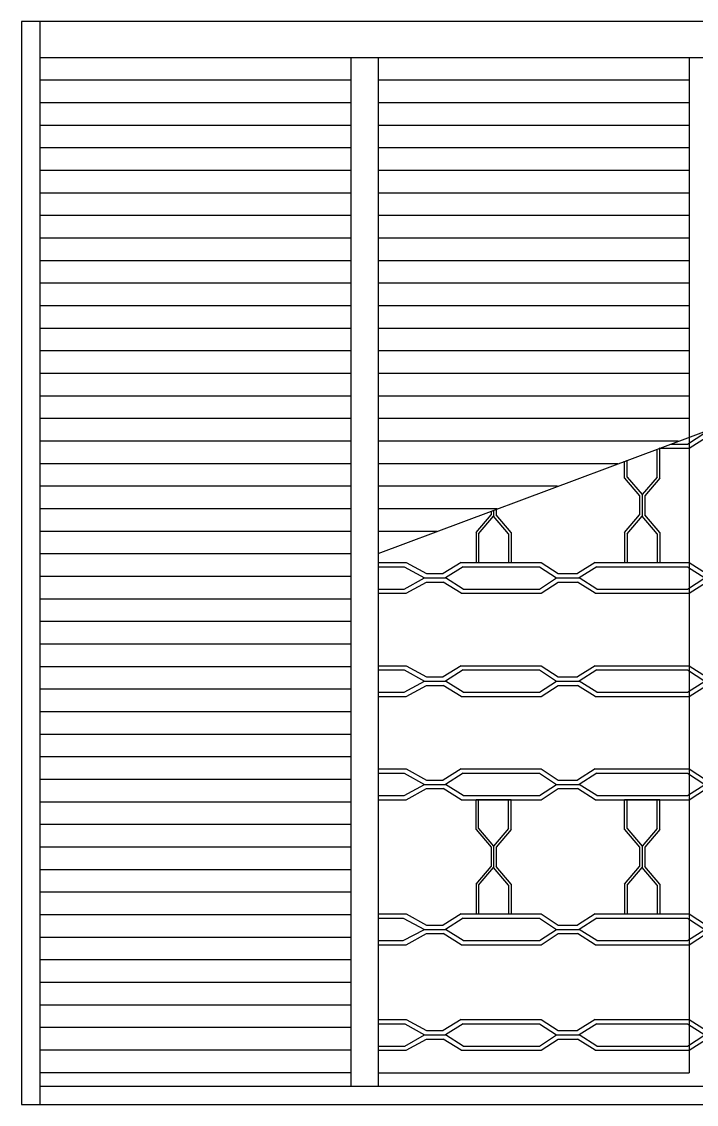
# Model space of a CAD drawing. Header units: millimetres. Extents: x 446.41 to 447.91, y 1323.19 to 1324.39.
# Drawn here: x 446.412 to 447.16, y 1323.195 to 1324.395 of the extents above; entities that cross this region are included whole.
import ezdxf

# ---------------------------------------------------------------- set-up
doc = ezdxf.new("R2010")
doc.units = ezdxf.units.MM
doc.header["$LTSCALE"] = 0.5
doc.layers.add('Gravia_Venezianas', color=1, linetype='Continuous')
doc.layers.add('Ltype_interrupção', color=7, linetype='INTERRUP')
doc.linetypes.add('INTERRUP', pattern='A,0.6,-0.04,[1,INTERRUP.shx,S=0.1,R=0,X=0,Y=0],-0.04', length=0.68)

msp = doc.modelspace()

# ---------------------------------------------------------------- linework, layer by layer
at = {"layer": 'Gravia_Venezianas', "color": 2}
for p, q in [((447.912, 1324.3948), (446.412, 1324.3948)), ((446.412, 1324.3948), (446.412, 1323.1948)), ((446.412, 1323.1948), (447.912, 1323.1948))]:
    msp.add_line(p, q, dxfattribs=at)
at = {"layer": 'Gravia_Venezianas'}
for p, q in [((446.432, 1324.3948), (446.432, 1323.1948)), ((447.892, 1324.3548), (446.432, 1324.3548)), ((447.892, 1324.3548), (446.432, 1324.3548)), ((446.777, 1324.3548), (446.777, 1323.2148)), ((446.807, 1324.3548), (446.807, 1323.2148)), ((447.152, 1324.3548), (447.152, 1323.2298)), ((446.777, 1324.3298), (446.432, 1324.3298)), ((447.152, 1324.3298), (446.807, 1324.3298)), ((446.777, 1324.3048), (446.432, 1324.3048)), ((447.152, 1324.3048), (446.807, 1324.3048)), ((446.777, 1324.2798), (446.432, 1324.2798)), ((447.152, 1324.2798), (446.807, 1324.2798)), ((446.777, 1324.2548), (446.432, 1324.2548)), ((447.152, 1324.2548), (446.807, 1324.2548)), ((446.777, 1324.2298), (446.432, 1324.2298)), ((447.152, 1324.2298), (446.807, 1324.2298)), ((446.777, 1324.2048), (446.432, 1324.2048)), ((447.152, 1324.2048), (446.807, 1324.2048)), ((446.777, 1324.1798), (446.432, 1324.1798)), ((447.152, 1324.1798), (446.807, 1324.1798)), ((446.777, 1324.1548), (446.432, 1324.1548)), ((447.152, 1324.1548), (446.807, 1324.1548)), ((446.777, 1324.1298), (446.432, 1324.1298)), ((447.152, 1324.1298), (446.807, 1324.1298)), ((446.777, 1324.1048), (446.432, 1324.1048)), ((447.152, 1324.1048), (446.807, 1324.1048)), ((446.777, 1324.0798), (446.432, 1324.0798)), ((447.152, 1324.0798), (446.807, 1324.0798)), ((446.777, 1324.0548), (446.432, 1324.0548)), ((447.152, 1324.0548), (446.807, 1324.0548)), ((446.777, 1324.0298), (446.432, 1324.0298)), ((447.152, 1324.0298), (446.807, 1324.0298)), ((446.777, 1324.0048), (446.432, 1324.0048)), ((447.152, 1324.0048), (446.807, 1324.0048)), ((446.777, 1323.9798), (446.432, 1323.9798)), ((447.152, 1323.9798), (446.807, 1323.9798)), ((446.777, 1323.9548), (446.432, 1323.9548)), ((447.152, 1323.9548), (446.807, 1323.9548)), ((447.1498, 1323.9266), (447.1693, 1323.939)), ((446.777, 1323.9298), (446.432, 1323.9298)), ((447.1398, 1323.9298), (446.807, 1323.9298)), ((447.1314, 1323.9266), (447.1498, 1323.9266)), ((447.1518, 1323.922), (447.1712, 1323.9344)), ((447.1162, 1323.8901), (447.1162, 1323.921)), ((447.1192, 1323.922), (447.1189, 1323.922)), ((447.1192, 1323.922), (447.1189, 1323.922)), ((447.1189, 1323.922), (447.1518, 1323.922)), ((447.119, 1323.922), (447.1518, 1323.922)), ((447.1192, 1323.8889), (447.1192, 1323.922)), ((446.777, 1323.9048), (446.432, 1323.9048)), ((447.0729, 1323.9048), (446.807, 1323.9048)), ((447.0802, 1323.8889), (447.0802, 1323.9075)), ((447.0831, 1323.8901), (447.0831, 1323.9086)), ((447.0802, 1323.8889), (447.0968, 1323.8694)), ((447.0831, 1323.8901), (447.0997, 1323.8706)), ((447.1162, 1323.8901), (447.0997, 1323.8706)), ((447.1192, 1323.8889), (447.1026, 1323.8694)), ((446.777, 1323.8798), (446.432, 1323.8798)), ((447.006, 1323.8798), (446.807, 1323.8798)), ((447.0968, 1323.8694), (447.0968, 1323.8577)), ((447.0997, 1323.8706), (447.0997, 1323.8577)), ((447.0997, 1323.8706), (447.0997, 1323.8577)), ((447.1026, 1323.8694), (447.1026, 1323.8577)), ((446.777, 1323.8548), (446.432, 1323.8548)), ((446.9391, 1323.8548), (446.807, 1323.8548)), ((446.9322, 1323.8522), (446.9322, 1323.848)), ((446.9351, 1323.8533), (446.9351, 1323.8468)), ((446.9351, 1323.8533), (446.9351, 1323.8468)), ((446.938, 1323.8544), (446.938, 1323.848)), ((447.0968, 1323.8577), (447.0968, 1323.848)), ((447.0997, 1323.8577), (447.0997, 1323.8468)), ((447.0997, 1323.8577), (447.0997, 1323.8468)), ((447.1026, 1323.8577), (447.1026, 1323.848)), ((446.9156, 1323.8285), (446.9322, 1323.848)), ((446.9185, 1323.8273), (446.9351, 1323.8468)), ((446.9516, 1323.8273), (446.9351, 1323.8468)), ((446.9546, 1323.8285), (446.938, 1323.848)), ((447.0802, 1323.8285), (447.0968, 1323.848)), ((447.0831, 1323.8273), (447.0997, 1323.8468)), ((447.1162, 1323.8273), (447.0997, 1323.8468)), ((447.1192, 1323.8285), (447.1026, 1323.848)), ((446.777, 1323.8298), (446.432, 1323.8298)), ((446.8721, 1323.8298), (446.807, 1323.8298)), ((446.9156, 1323.8285), (446.9156, 1323.7954)), ((446.9546, 1323.8285), (446.9546, 1323.7954)), ((447.0802, 1323.8285), (447.0802, 1323.7954)), ((447.1192, 1323.8285), (447.1192, 1323.7954)), ((446.9185, 1323.8273), (446.9185, 1323.7954)), ((446.9516, 1323.8273), (446.9516, 1323.7954)), ((447.0831, 1323.8273), (447.0831, 1323.7954)), ((447.1162, 1323.8273), (447.1162, 1323.7954)), ((446.777, 1323.8048), (446.432, 1323.8048)), ((446.807, 1323.7954), (446.8382, 1323.7954)), ((446.807, 1323.7954), (446.8382, 1323.7954)), ((446.8382, 1323.7954), (446.8606, 1323.783)), ((446.8993, 1323.7954), (446.8791, 1323.783)), ((446.8993, 1323.7954), (446.9879, 1323.7954)), ((446.8993, 1323.7954), (446.9879, 1323.7954)), ((446.9879, 1323.7954), (447.0067, 1323.783)), ((447.0476, 1323.7954), (447.0281, 1323.783)), ((447.0476, 1323.7954), (447.1518, 1323.7954)), ((447.0476, 1323.7954), (447.1518, 1323.7954)), ((447.1518, 1323.7954), (447.1712, 1323.783)), ((446.807, 1323.7907), (446.8358, 1323.7907)), ((446.8358, 1323.7907), (446.8586, 1323.7783)), ((446.8606, 1323.783), (446.8698, 1323.783)), ((446.8698, 1323.783), (446.8791, 1323.783)), ((446.9012, 1323.7907), (446.8817, 1323.7783)), ((446.9012, 1323.7907), (446.986, 1323.7907)), ((446.986, 1323.7907), (447.0048, 1323.7783)), ((447.0067, 1323.783), (447.0174, 1323.783)), ((447.0174, 1323.783), (447.0281, 1323.783)), ((447.0495, 1323.7907), (447.03, 1323.7783)), ((447.0495, 1323.7907), (447.1498, 1323.7907)), ((447.1498, 1323.7907), (447.1693, 1323.7783)), ((446.777, 1323.7798), (446.432, 1323.7798)), ((446.8358, 1323.7659), (446.8586, 1323.7783)), ((446.8382, 1323.7613), (446.8606, 1323.7737)), ((446.8586, 1323.7783), (446.8698, 1323.7783)), ((446.8586, 1323.7783), (446.8698, 1323.7783)), ((446.8594, 1323.7783), (446.8698, 1323.7783)), ((446.8594, 1323.7783), (446.8698, 1323.7783)), ((446.8606, 1323.7737), (446.8698, 1323.7737)), ((446.8698, 1323.7783), (446.8803, 1323.7783)), ((446.8698, 1323.7783), (446.8803, 1323.7783)), ((446.8698, 1323.7783), (446.8817, 1323.7783)), ((446.8698, 1323.7783), (446.8817, 1323.7783)), ((446.8698, 1323.7737), (446.8791, 1323.7737)), ((446.8993, 1323.7613), (446.8791, 1323.7737)), ((446.9012, 1323.7659), (446.8817, 1323.7783)), ((446.986, 1323.7659), (447.0048, 1323.7783)), ((446.9879, 1323.7613), (447.0067, 1323.7737)), ((447.0048, 1323.7783), (447.0174, 1323.7783)), ((447.0048, 1323.7783), (447.0174, 1323.7783)), ((447.0055, 1323.7783), (447.0174, 1323.7783)), ((447.0055, 1323.7783), (447.0174, 1323.7783)), ((447.0067, 1323.7737), (447.0174, 1323.7737)), ((447.0174, 1323.7783), (447.0293, 1323.7783)), ((447.0174, 1323.7783), (447.03, 1323.7783)), ((447.0174, 1323.7783), (447.03, 1323.7783)), ((447.0174, 1323.7783), (447.0293, 1323.7783)), ((447.0174, 1323.7737), (447.0281, 1323.7737)), ((447.0476, 1323.7613), (447.0281, 1323.7737)), ((447.0495, 1323.7659), (447.03, 1323.7783)), ((447.1498, 1323.7659), (447.1693, 1323.7783)), ((447.1518, 1323.7613), (447.1712, 1323.7737)), ((446.807, 1323.7659), (446.8358, 1323.7659)), ((446.807, 1323.7613), (446.8382, 1323.7613)), ((446.807, 1323.7613), (446.8382, 1323.7613)), ((446.8993, 1323.7613), (446.9879, 1323.7613)), ((446.8993, 1323.7613), (446.9879, 1323.7613)), ((446.9012, 1323.7659), (446.986, 1323.7659)), ((447.0476, 1323.7613), (447.1518, 1323.7613)), ((447.0476, 1323.7613), (447.1518, 1323.7613)), ((447.0495, 1323.7659), (447.1498, 1323.7659)), ((446.777, 1323.7548), (446.432, 1323.7548)), ((446.777, 1323.7298), (446.432, 1323.7298)), ((446.777, 1323.7048), (446.432, 1323.7048)), ((446.777, 1323.6798), (446.432, 1323.6798)), ((446.807, 1323.6809), (446.807, 1323.6468)), ((446.807, 1323.6809), (446.8382, 1323.6809)), ((446.807, 1323.6809), (446.8382, 1323.6809)), ((446.807, 1323.6763), (446.8358, 1323.6763)), ((446.8358, 1323.6763), (446.8586, 1323.6639)), ((446.8382, 1323.6809), (446.8606, 1323.6685)), ((446.8993, 1323.6809), (446.8791, 1323.6685)), ((446.9012, 1323.6763), (446.8817, 1323.6639)), ((446.8993, 1323.6809), (446.9879, 1323.6809)), ((446.8993, 1323.6809), (446.9879, 1323.6809)), ((446.9012, 1323.6763), (446.986, 1323.6763)), ((446.986, 1323.6763), (447.0048, 1323.6639)), ((446.9879, 1323.6809), (447.0067, 1323.6685)), ((447.0476, 1323.6809), (447.0281, 1323.6685)), ((447.0495, 1323.6763), (447.03, 1323.6639)), ((447.0476, 1323.6809), (447.1518, 1323.6809)), ((447.0476, 1323.6809), (447.1518, 1323.6809)), ((447.0495, 1323.6763), (447.1498, 1323.6763)), ((447.1498, 1323.6763), (447.1693, 1323.6639)), ((447.1518, 1323.6809), (447.1712, 1323.6685)), ((446.8358, 1323.6515), (446.8586, 1323.6639)), ((446.8586, 1323.6639), (446.8698, 1323.6639)), ((446.8586, 1323.6639), (446.8698, 1323.6639)), ((446.8594, 1323.6639), (446.8698, 1323.6639)), ((446.8594, 1323.6639), (446.8698, 1323.6639)), ((446.8606, 1323.6685), (446.8698, 1323.6685)), ((446.8698, 1323.6685), (446.8791, 1323.6685)), ((446.8698, 1323.6639), (446.8817, 1323.6639)), ((446.8698, 1323.6639), (446.8817, 1323.6639)), ((446.8698, 1323.6639), (446.8803, 1323.6639)), ((446.8698, 1323.6639), (446.8803, 1323.6639)), ((446.9012, 1323.6515), (446.8817, 1323.6639)), ((446.986, 1323.6515), (447.0048, 1323.6639)), ((447.0048, 1323.6639), (447.0174, 1323.6639)), ((447.0048, 1323.6639), (447.0174, 1323.6639)), ((447.0055, 1323.6639), (447.0174, 1323.6639)), ((447.0055, 1323.6639), (447.0174, 1323.6639)), ((447.0067, 1323.6685), (447.0174, 1323.6685)), ((447.0174, 1323.6685), (447.0281, 1323.6685)), ((447.0174, 1323.6639), (447.0293, 1323.6639)), ((447.0174, 1323.6639), (447.03, 1323.6639)), ((447.0174, 1323.6639), (447.03, 1323.6639)), ((447.0174, 1323.6639), (447.0293, 1323.6639)), ((447.0495, 1323.6515), (447.03, 1323.6639)), ((447.1498, 1323.6515), (447.1693, 1323.6639)), ((446.777, 1323.6548), (446.432, 1323.6548)), ((446.777, 1323.6548), (446.432, 1323.6548)), ((446.807, 1323.6515), (446.8358, 1323.6515)), ((446.8382, 1323.6468), (446.8606, 1323.6592)), ((446.8606, 1323.6592), (446.8698, 1323.6592)), ((446.8698, 1323.6592), (446.8791, 1323.6592)), ((446.8993, 1323.6468), (446.8791, 1323.6592)), ((446.9012, 1323.6515), (446.986, 1323.6515)), ((446.9879, 1323.6468), (447.0067, 1323.6592)), ((447.0067, 1323.6592), (447.0174, 1323.6592)), ((447.0174, 1323.6592), (447.0281, 1323.6592)), ((447.0476, 1323.6468), (447.0281, 1323.6592)), ((447.0495, 1323.6515), (447.1498, 1323.6515)), ((447.1518, 1323.6468), (447.1712, 1323.6592)), ((446.807, 1323.6468), (446.8382, 1323.6468)), ((446.807, 1323.6468), (446.8382, 1323.6468)), ((446.8993, 1323.6468), (446.9879, 1323.6468)), ((446.8993, 1323.6468), (446.9879, 1323.6468)), ((447.0476, 1323.6468), (447.1518, 1323.6468)), ((447.0476, 1323.6468), (447.1518, 1323.6468)), ((446.777, 1323.6298), (446.432, 1323.6298)), ((446.777, 1323.6048), (446.432, 1323.6048)), ((446.777, 1323.5798), (446.432, 1323.5798)), ((446.807, 1323.5665), (446.8382, 1323.5665)), ((446.807, 1323.5665), (446.8382, 1323.5665)), ((446.8382, 1323.5665), (446.8606, 1323.5541)), ((446.8993, 1323.5665), (446.8791, 1323.5541)), ((446.8993, 1323.5665), (446.9879, 1323.5665)), ((446.8993, 1323.5665), (446.9879, 1323.5665)), ((446.9879, 1323.5665), (447.0067, 1323.5541)), ((447.0476, 1323.5665), (447.0281, 1323.5541)), ((447.0476, 1323.5665), (447.1518, 1323.5665)), ((447.0476, 1323.5665), (447.1518, 1323.5665)), ((447.1518, 1323.5665), (447.1712, 1323.5541)), ((446.777, 1323.5548), (446.432, 1323.5548)), ((446.807, 1323.5618), (446.8358, 1323.5618)), ((446.8358, 1323.5618), (446.8586, 1323.5494)), ((446.8606, 1323.5541), (446.8698, 1323.5541)), ((446.8698, 1323.5541), (446.8791, 1323.5541)), ((446.9012, 1323.5618), (446.8817, 1323.5494)), ((446.9012, 1323.5618), (446.986, 1323.5618)), ((446.986, 1323.5618), (447.0048, 1323.5494)), ((447.0067, 1323.5541), (447.0174, 1323.5541)), ((447.0174, 1323.5541), (447.0281, 1323.5541)), ((447.0495, 1323.5618), (447.03, 1323.5494)), ((447.0495, 1323.5618), (447.1498, 1323.5618)), ((447.1498, 1323.5618), (447.1693, 1323.5494)), ((446.8358, 1323.537), (446.8586, 1323.5494)), ((446.8382, 1323.5324), (446.8606, 1323.5448)), ((446.8586, 1323.5494), (446.8698, 1323.5494)), ((446.8586, 1323.5494), (446.8698, 1323.5494)), ((446.8594, 1323.5494), (446.8698, 1323.5494)), ((446.8594, 1323.5494), (446.8698, 1323.5494)), ((446.8606, 1323.5448), (446.8698, 1323.5448)), ((446.8698, 1323.5494), (446.8817, 1323.5494)), ((446.8698, 1323.5494), (446.8817, 1323.5494)), ((446.8698, 1323.5494), (446.8803, 1323.5494)), ((446.8698, 1323.5494), (446.8803, 1323.5494)), ((446.8698, 1323.5448), (446.8791, 1323.5448)), ((446.8993, 1323.5324), (446.8791, 1323.5448)), ((446.9012, 1323.537), (446.8817, 1323.5494)), ((446.986, 1323.537), (447.0048, 1323.5494)), ((446.9879, 1323.5324), (447.0067, 1323.5448)), ((447.0048, 1323.5494), (447.0174, 1323.5494)), ((447.0048, 1323.5494), (447.0174, 1323.5494)), ((447.0055, 1323.5494), (447.0174, 1323.5494)), ((447.0055, 1323.5494), (447.0174, 1323.5494)), ((447.0067, 1323.5448), (447.0174, 1323.5448)), ((447.0174, 1323.5494), (447.0293, 1323.5494)), ((447.0174, 1323.5494), (447.03, 1323.5494)), ((447.0174, 1323.5494), (447.03, 1323.5494)), ((447.0174, 1323.5494), (447.0293, 1323.5494)), ((447.0174, 1323.5448), (447.0281, 1323.5448)), ((447.0476, 1323.5324), (447.0281, 1323.5448)), ((447.0495, 1323.537), (447.03, 1323.5494)), ((447.1498, 1323.537), (447.1693, 1323.5494)), ((447.1518, 1323.5324), (447.1712, 1323.5448)), ((446.777, 1323.5298), (446.432, 1323.5298)), ((446.807, 1323.537), (446.8358, 1323.537)), ((446.807, 1323.5324), (446.8382, 1323.5324)), ((446.807, 1323.5324), (446.8382, 1323.5324)), ((446.8993, 1323.5324), (446.9879, 1323.5324)), ((446.8993, 1323.5324), (446.9879, 1323.5324)), ((446.9012, 1323.537), (446.986, 1323.537)), ((446.9156, 1323.4993), (446.9156, 1323.5324)), ((446.9546, 1323.5324), (446.9156, 1323.5324)), ((446.9546, 1323.5324), (446.9156, 1323.5324)), ((446.9185, 1323.5005), (446.9185, 1323.5324)), ((446.9516, 1323.5005), (446.9516, 1323.5324)), ((446.9546, 1323.4993), (446.9546, 1323.5324)), ((447.0476, 1323.5324), (447.1518, 1323.5324)), ((447.0476, 1323.5324), (447.1518, 1323.5324)), ((447.0495, 1323.537), (447.1498, 1323.537)), ((447.1192, 1323.5324), (447.0802, 1323.5324)), ((447.0802, 1323.4993), (447.0802, 1323.5324)), ((447.1192, 1323.5324), (447.0802, 1323.5324)), ((447.0831, 1323.5005), (447.0831, 1323.5324)), ((447.1162, 1323.5005), (447.1162, 1323.5324)), ((447.1192, 1323.4993), (447.1192, 1323.5324)), ((446.777, 1323.5048), (446.432, 1323.5048)), ((446.777, 1323.5048), (446.432, 1323.5048)), ((446.9156, 1323.4993), (446.9322, 1323.4798)), ((446.9185, 1323.5005), (446.9351, 1323.481)), ((446.9516, 1323.5005), (446.9351, 1323.481)), ((446.9546, 1323.4993), (446.938, 1323.4798)), ((447.0802, 1323.4993), (447.0968, 1323.4798)), ((447.0831, 1323.5005), (447.0997, 1323.481)), ((447.1162, 1323.5005), (447.0997, 1323.481)), ((447.1192, 1323.4993), (447.1026, 1323.4798)), ((446.9351, 1323.481), (446.9351, 1323.4681)), ((446.9351, 1323.481), (446.9351, 1323.4681)), ((447.0997, 1323.481), (447.0997, 1323.4681)), ((447.0997, 1323.481), (447.0997, 1323.4681)), ((446.777, 1323.4798), (446.432, 1323.4798)), ((446.9322, 1323.4798), (446.9322, 1323.4681)), ((446.9322, 1323.4681), (446.9322, 1323.4584)), ((446.9351, 1323.4681), (446.9351, 1323.4572)), ((446.9351, 1323.4681), (446.9351, 1323.4572)), ((446.938, 1323.4798), (446.938, 1323.4681)), ((446.938, 1323.4681), (446.938, 1323.4584)), ((447.0968, 1323.4798), (447.0968, 1323.4681)), ((447.0968, 1323.4681), (447.0968, 1323.4584)), ((447.0997, 1323.4681), (447.0997, 1323.4572)), ((447.0997, 1323.4681), (447.0997, 1323.4572)), ((447.1026, 1323.4798), (447.1026, 1323.4681)), ((447.1026, 1323.4681), (447.1026, 1323.4584)), ((446.9156, 1323.4389), (446.9322, 1323.4584)), ((446.9185, 1323.4377), (446.9351, 1323.4572)), ((446.9516, 1323.4377), (446.9351, 1323.4572)), ((446.9546, 1323.4389), (446.938, 1323.4584)), ((447.0802, 1323.4389), (447.0968, 1323.4584)), ((447.0831, 1323.4377), (447.0997, 1323.4572)), ((447.1162, 1323.4377), (447.0997, 1323.4572)), ((447.1192, 1323.4389), (447.1026, 1323.4584)), ((446.777, 1323.4548), (446.432, 1323.4548)), ((446.9156, 1323.4389), (446.9156, 1323.4058)), ((446.9185, 1323.4377), (446.9185, 1323.4058)), ((446.9516, 1323.4377), (446.9516, 1323.4058)), ((446.9546, 1323.4389), (446.9546, 1323.4058)), ((447.0802, 1323.4389), (447.0802, 1323.4058)), ((447.0831, 1323.4377), (447.0831, 1323.4058)), ((447.1162, 1323.4377), (447.1162, 1323.4058)), ((447.1192, 1323.4389), (447.1192, 1323.4058)), ((446.777, 1323.4298), (446.432, 1323.4298)), ((446.777, 1323.4048), (446.432, 1323.4048)), ((446.807, 1323.4058), (446.8382, 1323.4058)), ((446.807, 1323.4058), (446.8382, 1323.4058)), ((446.807, 1323.4011), (446.8348, 1323.4011)), ((446.8348, 1323.4011), (446.8586, 1323.3887)), ((446.8382, 1323.4058), (446.8606, 1323.3934)), ((446.8993, 1323.4058), (446.8791, 1323.3934)), ((446.9012, 1323.4011), (446.8817, 1323.3887)), ((446.8993, 1323.4058), (446.9879, 1323.4058)), ((446.8993, 1323.4058), (446.9879, 1323.4058)), ((446.9012, 1323.4011), (446.986, 1323.4011)), ((446.986, 1323.4011), (447.0048, 1323.3887)), ((446.9879, 1323.4058), (447.0067, 1323.3934)), ((447.0476, 1323.4058), (447.0281, 1323.3934)), ((447.0495, 1323.4011), (447.03, 1323.3887)), ((447.0476, 1323.4058), (447.1518, 1323.4058)), ((447.0476, 1323.4058), (447.1518, 1323.4058)), ((447.0495, 1323.4011), (447.1498, 1323.4011)), ((447.1498, 1323.4011), (447.1693, 1323.3887)), ((447.1518, 1323.4058), (447.1712, 1323.3934)), ((446.8348, 1323.3763), (446.8586, 1323.3887)), ((446.8382, 1323.3717), (446.8606, 1323.3841)), ((446.8586, 1323.3887), (446.8698, 1323.3887)), ((446.8586, 1323.3887), (446.8698, 1323.3887)), ((446.8594, 1323.3887), (446.8698, 1323.3887)), ((446.8594, 1323.3887), (446.8698, 1323.3887)), ((446.8606, 1323.3934), (446.8698, 1323.3934)), ((446.8606, 1323.3841), (446.8698, 1323.3841)), ((446.8698, 1323.3934), (446.8791, 1323.3934)), ((446.8698, 1323.3887), (446.8817, 1323.3887)), ((446.8698, 1323.3887), (446.8817, 1323.3887)), ((446.8698, 1323.3887), (446.8803, 1323.3887)), ((446.8698, 1323.3887), (446.8803, 1323.3887)), ((446.8698, 1323.3841), (446.8791, 1323.3841)), ((446.8993, 1323.3717), (446.8791, 1323.3841)), ((446.9012, 1323.3763), (446.8817, 1323.3887)), ((446.986, 1323.3763), (447.0048, 1323.3887)), ((446.9879, 1323.3717), (447.0067, 1323.3841)), ((447.0048, 1323.3887), (447.0174, 1323.3887)), ((447.0048, 1323.3887), (447.0174, 1323.3887)), ((447.0055, 1323.3887), (447.0174, 1323.3887)), ((447.0055, 1323.3887), (447.0174, 1323.3887)), ((447.0067, 1323.3934), (447.0174, 1323.3934)), ((447.0067, 1323.3841), (447.0174, 1323.3841)), ((447.0174, 1323.3934), (447.0281, 1323.3934)), ((447.0174, 1323.3887), (447.0293, 1323.3887)), ((447.0174, 1323.3887), (447.03, 1323.3887)), ((447.0174, 1323.3887), (447.03, 1323.3887)), ((447.0174, 1323.3887), (447.0293, 1323.3887)), ((447.0174, 1323.3841), (447.0281, 1323.3841)), ((447.0476, 1323.3717), (447.0281, 1323.3841)), ((447.0495, 1323.3763), (447.03, 1323.3887)), ((447.1498, 1323.3763), (447.1693, 1323.3887)), ((447.1518, 1323.3717), (447.1712, 1323.3841)), ((446.777, 1323.3798), (446.432, 1323.3798)), ((446.807, 1323.3763), (446.8348, 1323.3763)), ((446.9012, 1323.3763), (446.986, 1323.3763)), ((447.0495, 1323.3763), (447.1498, 1323.3763)), ((446.807, 1323.3717), (446.8382, 1323.3717)), ((446.807, 1323.3717), (446.8382, 1323.3717)), ((446.8993, 1323.3717), (446.9879, 1323.3717)), ((446.8993, 1323.3717), (446.9879, 1323.3717)), ((447.0476, 1323.3717), (447.1518, 1323.3717)), ((447.0476, 1323.3717), (447.1518, 1323.3717)), ((446.777, 1323.3548), (446.432, 1323.3548)), ((446.777, 1323.3298), (446.432, 1323.3298)), ((446.777, 1323.3048), (446.432, 1323.3048)), ((446.777, 1323.3048), (446.432, 1323.3048)), ((446.807, 1323.2889), (446.807, 1323.2548)), ((446.807, 1323.2889), (446.8382, 1323.2889)), ((446.807, 1323.2889), (446.8382, 1323.2889)), ((446.8382, 1323.2889), (446.8606, 1323.2765)), ((446.8993, 1323.2889), (446.8791, 1323.2765)), ((446.8993, 1323.2889), (446.9879, 1323.2889)), ((446.8993, 1323.2889), (446.9879, 1323.2889)), ((446.9879, 1323.2889), (447.0067, 1323.2765)), ((447.0476, 1323.2889), (447.0281, 1323.2765)), ((447.0476, 1323.2889), (447.1518, 1323.2889)), ((447.0476, 1323.2889), (447.1518, 1323.2889)), ((447.1518, 1323.2889), (447.1712, 1323.2765)), ((446.777, 1323.2798), (446.432, 1323.2798)), ((446.807, 1323.2842), (446.8367, 1323.2842)), ((446.8367, 1323.2842), (446.8586, 1323.2718)), ((446.8606, 1323.2765), (446.8698, 1323.2765)), ((446.8698, 1323.2765), (446.8791, 1323.2765)), ((446.9012, 1323.2842), (446.8817, 1323.2718)), ((446.9012, 1323.2842), (446.986, 1323.2842)), ((446.986, 1323.2842), (447.0048, 1323.2718)), ((447.0067, 1323.2765), (447.0174, 1323.2765)), ((447.0174, 1323.2765), (447.0281, 1323.2765)), ((447.0495, 1323.2842), (447.03, 1323.2718)), ((447.0495, 1323.2842), (447.1498, 1323.2842)), ((447.1498, 1323.2842), (447.1693, 1323.2718)), ((446.8367, 1323.2594), (446.8586, 1323.2718)), ((446.8382, 1323.2548), (446.8606, 1323.2672)), ((446.8586, 1323.2718), (446.8698, 1323.2718)), ((446.8586, 1323.2718), (446.8698, 1323.2718)), ((446.8594, 1323.2718), (446.8698, 1323.2718)), ((446.8594, 1323.2718), (446.8698, 1323.2718)), ((446.8606, 1323.2672), (446.8698, 1323.2672)), ((446.8698, 1323.2718), (446.8817, 1323.2718)), ((446.8698, 1323.2718), (446.8817, 1323.2718)), ((446.8698, 1323.2718), (446.8803, 1323.2718)), ((446.8698, 1323.2718), (446.8803, 1323.2718)), ((446.8698, 1323.2672), (446.8791, 1323.2672)), ((446.8993, 1323.2548), (446.8791, 1323.2672)), ((446.9012, 1323.2594), (446.8817, 1323.2718)), ((446.986, 1323.2594), (447.0048, 1323.2718)), ((446.9879, 1323.2548), (447.0067, 1323.2672)), ((447.0048, 1323.2718), (447.0174, 1323.2718)), ((447.0048, 1323.2718), (447.0174, 1323.2718)), ((447.0055, 1323.2718), (447.0174, 1323.2718)), ((447.0055, 1323.2718), (447.0174, 1323.2718)), ((447.0067, 1323.2672), (447.0174, 1323.2672)), ((447.0174, 1323.2718), (447.0293, 1323.2718)), ((447.0174, 1323.2718), (447.03, 1323.2718)), ((447.0174, 1323.2718), (447.03, 1323.2718)), ((447.0174, 1323.2718), (447.0293, 1323.2718)), ((447.0174, 1323.2672), (447.0281, 1323.2672)), ((447.0476, 1323.2548), (447.0281, 1323.2672)), ((447.0495, 1323.2594), (447.03, 1323.2718)), ((447.1498, 1323.2594), (447.1693, 1323.2718)), ((447.1518, 1323.2548), (447.1712, 1323.2672)), ((446.777, 1323.2548), (446.432, 1323.2548)), ((446.807, 1323.2594), (446.8367, 1323.2594)), ((446.807, 1323.2548), (446.8382, 1323.2548)), ((446.807, 1323.2548), (446.8382, 1323.2548)), ((446.8993, 1323.2548), (446.9879, 1323.2548)), ((446.8993, 1323.2548), (446.9879, 1323.2548)), ((446.9012, 1323.2594), (446.986, 1323.2594)), ((447.0476, 1323.2548), (447.1518, 1323.2548)), ((447.0476, 1323.2548), (447.1518, 1323.2548)), ((447.0495, 1323.2594), (447.1498, 1323.2594)), ((446.777, 1323.2298), (446.432, 1323.2298)), ((446.807, 1323.2298), (447.152, 1323.2298)), ((446.432, 1323.2148), (447.892, 1323.2148))]:
    msp.add_line(p, q, dxfattribs=at)
at = {"layer": 'Ltype_interrupção', "color": 1}
msp.add_line((446.807, 1323.8055), (447.557, 1324.0857), dxfattribs=at)

doc.saveas('drawing.dxf')
